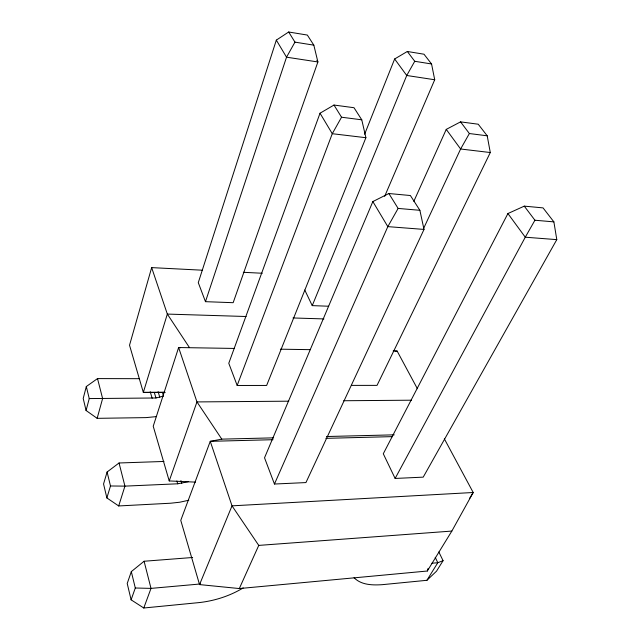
<?xml version="1.0" encoding="UTF-8"?>
<svg xmlns="http://www.w3.org/2000/svg" width="640" height="640" viewBox="0 0 640 640"><rect width="100%" height="100%" fill="white"/><g stroke="black" fill="none" stroke-linecap="round" stroke-linejoin="round"><path stroke-width="0.96" d="M139.344 378.688L97.52 378.592L86.312 386.536L83.208 398.448L86.072 410.496L97.152 418.336L146.056 417.616L156.392 416.608M86.072 410.496L89.24 398.576L86.312 386.536M97.152 418.336L102.608 398.552L97.52 378.592M202.472 270.208L151.656 267.616L129.528 345.216L143.328 392.4L165.232 392.352M163.976 461.456L119.04 462.984L107.096 472.016L103.552 483.968L106.872 497.928L118.688 505.952L170.744 503.208L179.736 502.224L188.784 500.24M106.872 497.928L110.488 485.976L107.096 472.016M273.624 437.848L221.792 439.136L210.256 441.328L180.768 520.376L199.552 584.592L239.312 588.552L427.312 571.024L428.12 568.368M118.688 505.952L124.936 486.128L119.04 462.984M276.328 40.12L198.28 282.648L205.472 301.672L233.16 302.696L317.896 61.96L313.832 45.152L307.352 35.064L288.68 32L276.328 40.12L286.528 57.184L205.472 301.672M192.64 557.496L144.088 561.248L131.312 571.616L127.216 583.48L131.104 599.824L143.776 608L199.408 602.56C214.808 600.808 229.92 595.944 243.208 587.912M195.488 482.128L169.224 480.936L196.96 401.92L178.616 347.536L234.496 348.44M131.104 599.824L135.296 588L131.312 571.616M320.024 113.216L228.776 363.272L237.168 385.472L266.64 385.448L365.896 137.712L361.768 119.808L354 107.712L333.992 105.048L320.024 113.216L332.272 133.704L237.168 385.472M143.776 608L151.008 588.392L144.088 561.248M364.632 134.208L394.64 58.984L407.328 51.48L424 54.216L431.56 63.976L434.712 79.752L384.656 196.36M328.664 306.232L312.24 305.624L406.736 75.488L414.744 61.288L407.328 51.48M199.552 584.592L232.016 505.848L210.256 441.328L273.04 439.704M372.848 201.576L264.528 457.8L274.448 484.032L305.936 482.576L424.008 229.416L419.88 210.304L410.392 195.528L388.872 193.52L372.848 201.576L387.824 226.632L274.448 484.032M239.312 588.552L258.752 545.4L232.016 505.848L473.2 492.496L444.352 438.856M413.832 201.328L446.248 129.392L460.552 121.872L478.232 124.216L487.208 135.808L490.288 152.536L377.032 385.376L351.48 385.392M423.488 228.704L460.616 149L469.368 133.536L460.552 121.872M507.92 213.544L383.288 453.76L395.128 478.448L423.216 477.144L556.792 239.632L553.88 221.872L543.048 207.888L524.272 206.136L507.92 213.544L525.272 237.208L556.792 239.632M395.128 478.448L525.272 237.208L534.928 220.232L553.88 221.872M427.312 571.024L451.848 531.072L473.2 492.496L469.552 498.448M288.68 32L294.96 42.136L286.528 57.184L317.896 61.96L316.872 60.352M333.992 105.048L341.544 117.224L332.272 133.704L365.896 137.712M388.872 193.52L398.12 208.424L387.824 226.632L424.008 229.416M354.072 577.712C361.224 585.096 372.56 585.304 382.152 584.68L426.912 580.304L437.8 562.712L443.072 560.68L438.84 551.984M443.072 560.68L436.52 571.192L426.912 580.304M188.288 481.704L177.712 483.792L124.936 486.128L110.488 485.976M89.24 398.576L155.968 397.984L163.56 396.072L162.408 392.376M200.528 583.96L151.008 588.392L135.296 588M431.896 563.24L437.8 562.712L435.208 557.328M258.752 545.4L451.848 531.072M326.448 436.528L394.224 434.84M325.856 438.344L392.632 436.624M395.16 351.112L397.144 351.072L417.392 388.728M288.776 401.184L196.96 401.92L221.792 439.136M343.672 400.744L411.536 400.2M164.264 392.32L143.328 392.4L167.328 314.08L151.656 267.616M280.392 349.184L310.328 349.664M393.152 351.008L397.144 351.072M246.128 316.512L167.328 314.08L189.432 347.552M293.016 317.96L323.936 318.92M243.328 272.296L262.264 273.256M398.12 208.424L419.88 210.304M490.288 152.536L460.616 149L446.248 129.392M341.544 117.224L361.768 119.808M469.368 133.536L487.208 135.808M180.448 347.784L178.616 347.536L153.224 426.216L169.224 480.936M434.712 79.752L406.736 75.488L394.64 58.984M294.96 42.136L313.832 45.152M414.744 61.288L431.56 63.976M524.272 206.136L534.928 220.232M304.76 290.024L312.24 305.624M158.104 391.688L159.8 397.256M154.28 392.408L155.968 397.984M180.92 480.56L181.776 483.376M150.208 391.728L152.152 398.248M176.872 480.968L177.712 483.792"/></g></svg>
